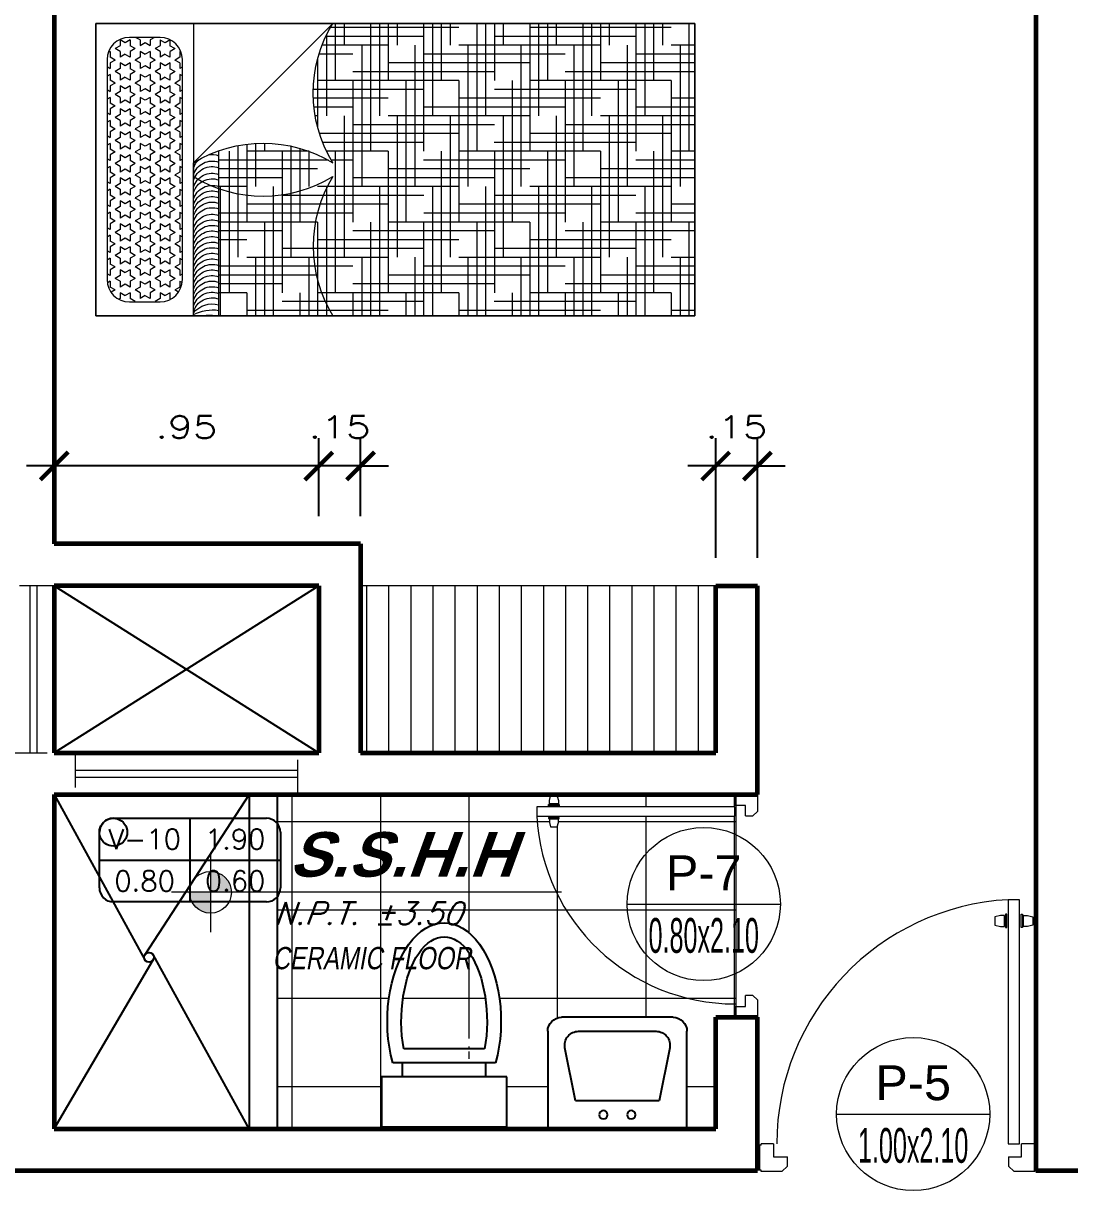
# Model space of a CAD drawing. Header units: millimetres. Extents: x 1313 to 1393.8, y 883.5 to 926.2.
# Drawn here: x 1341.673 to 1345.433, y 915.773 to 919.965 of the extents above; entities that cross this region are included whole.
import ezdxf
from ezdxf.enums import TextEntityAlignment as Align

# ---------------------------------------------------------------- set-up
doc = ezdxf.new("R2010")
doc.units = ezdxf.units.MM
doc.linetypes.add('HIDDEN2', pattern=[0.1875, 0.125, -0.0625])
for name, color, linetype, lineweight in [('ambientes', 254, 'Continuous', 25), ('cotas', 87, 'Continuous', 15), ('COTNIV', 40, 'Continuous', 18), ('HATCH II', 64, 'Continuous', 5), ('Layer3', 31, 'Continuous', 5), ('lineas delgadas', 252, 'Continuous', 5), ('Muros confinados', 3, 'Continuous', 60), ('proy', 42, 'HIDDEN2', 5), ('Puertas', 35, 'Continuous', 13), ('Texto niveles', 4, 'Continuous', 18), ('vidrio', 254, 'Continuous', 5)]:
    doc.layers.add(name, color=color, linetype=linetype, lineweight=lineweight)
for name, color, linetype in [('CODIGOS', 31, 'Continuous'), ('Muebles', 2, 'Continuous'), ('Muro Bajo', 2, 'Continuous')]:
    doc.layers.add(name, color=color, linetype=linetype)
doc.styles.add('ACOT', font='simplex.shx', dxfattribs={"height": 0.08})
doc.styles.add('AMBIENTES', font='arialbd.ttf', dxfattribs={"height": 0.18})
doc.styles.add('R80-50', font='romans.shx', dxfattribs={"width": 1.3, "height": 0.08})
doc.styles.add('ROMANS', font='romans')
doc.styles.add('STYLE1', font='arial.ttf')
doc.dimstyles.new('HORIZONTAL 1.1', dxfattribs={"dimtxt": 0.2, "dimasz": 0.1, "dimexe": 0.1, "dimexo": 0.1, "dimgap": 0.1, "dimtad": 2, "dimzin": 4, "dimdsep": 46, "dimtxsty": 'R80-50', "dimblk": 'ARCHTICK', "dimcen": 0.09, "dimdle": 0.1, "dimclrd": 256, "dimclre": 256, "dimclrt": 7, "dimaunit": 1, "dimazin": 0, "dimtfac": 1, "dimtix": 1, "dimtmove": 0, "dimatfit": 3, "dimldrblk": 'ARCHTICK', "dimfxl": 1, "dimtolj": 1, "dimtzin": 0, "dimarcsym": 0})

# ---------------------------------------------------------------- blocks, each defined once
blk = doc.blocks.new('LAV54-02')
for p, q in [((-0.25, -0.3500000000000014), (-0.25, 0)), ((-0.25, 0), (0.25, 0)), ((0.25, 0), (0.25, -0.3500000000000014)), ((-0.1500000000000004, -0.1000000000000014), (-0.1880388386486178, -0.2901941932430887)), ((0.1500000000000004, -0.1000000000000014), (-0.1500000000000004, -0.1000000000000014)), ((0.1880388386486178, -0.2901941932430887), (0.1500000000000004, -0.1000000000000014)), ((-0.139009804864072, -0.3500000000000014), (0.139009804864072, -0.3500000000000014)), ((0.1999999999999993, -0.3999999999999986), (-0.1999999999999993, -0.3999999999999986))]:
    blk.add_line(p, q)
for centre in [(-0.05000000000000071, -0.04999999999999716), (0.05000000000000071, -0.04999999999999716)]:
    blk.add_circle(centre, 0.015)
for centre, radius, start, end in [((-0.139009804864072, -0.2999999999999972), 0.05000000000000004, 168.6900675259798, 270), ((0.139009804864072, -0.2999999999999972), 0.05000000000000004, 270.0000000000001, 11.30993247402031), ((-0.1999999999999993, -0.3500000000000014), 0.05000000000000003, 180, 270), ((0.1999999999999993, -0.3500000000000014), 0.05000000000000003, 270, 0)]:
    blk.add_arc(centre, radius, start, end)
blk = doc.blocks.new('INO75-01')
for p, q in [((0, 0.2249999999999943), (0.1800000000000068, 0.2249999999999943)), ((0, -0.2249999999999943), (0, 0.2249999999999943)), ((0.1800000000000068, 0.2249999999999943), (0.1800000000000068, -0.2249999999999943)), ((0.1800000000000068, -0.2249999999999943), (0, -0.2249999999999943))]:
    blk.add_line(p, q)
at = {"linetype": 'HIDDEN2'}
for p, q in [((0.1800000000000068, 0.1499999999999986), (0.2300000000000182, 0.1499999999999986)), ((0.1800000000000068, -0.1500000000000057), (0.2300000000000182, -0.1500000000000057))]:
    blk.add_line(p, q, dxfattribs=at)
for points in [[(0.2300000000000182, 0.1845588526671662), (0.2300000000000182, -0.1845588526671662)], [(0.280000000000018, 0.1451869226585609), (0.280000000000018, -0.1451869226585609)]]:
    blk.add_lwpolyline(points)
for major_axis, ratio, start_param, end_param in [((0.3525707902876398, -7.828644183752505e-16), 0.5784260567748055, -2.010251506977173, 2.010251506977181), ((0.30257079028764, -7.622209603519594e-16), 0.5084145359543746, -1.907630861705541, 1.90763086170555)]:
    blk.add_ellipse((0.3799999999999955, 0), major_axis=major_axis, ratio=ratio, start_param=start_param, end_param=end_param)
blk = doc.blocks.new('P90-1')
for p, q in [((-0.9990517566913795, 0.005935422918673439), (-0.9990517566913795, 0.0959354229186733)), ((-0.9940517566913787, 0.0959354229186733), (-0.9990517566913795, 0.0959354229186733)), ((-0.9488046350236647, 0.1009354229186741), (-0.9940517566913787, 0.1009354229186741)), ((-0.9940517566913787, 0.0959354229186733), (-0.9940517566913787, 0.1009354229186741)), ((-0.004051756691380248, 0.1009354229186741), (-0.05237351597615536, 0.1009354229186741)), ((-0.004051756691380248, 0.1009354229186741), (-0.004051756691380248, 0.0959354229186733)), ((0.0009482433086205333, 0.0959354229186733), (-0.004051756691380248, 0.0959354229186733)), ((0.0009482433086205333, 0.0959354229186733), (0.0009482433086205333, 0.005935422918673439)), ((-0.8990517566913798, 0.02093542291867401), (-0.8990517566913798, 0.05472381416213601)), ((-0.09905175669137911, 0.05472381416213601), (-0.09905175669137911, 0.02093542291867401)), ((-0.9940517566913787, 0.005935422918673439), (-0.9990517566913795, 0.005935422918673439)), ((-0.9940517566913787, 0.000935422918672657), (-0.9940517566913787, 0.005935422918673439)), ((-0.9190517566913794, 0.000935422918672657), (-0.9940517566913787, 0.000935422918672657)), ((-0.8990517566913798, 0.02093542291867401), (-0.9190517566913794, 0.000935422918672657)), ((-0.09905175669137911, 0.02093542291867401), (-0.07905175669137954, 0.000935422918672657)), ((-0.004051756691380248, 0.000935422918672657), (-0.07905175669137954, 0.000935422918672657)), ((-0.004051756691380248, 0.005935422918673439), (-0.004051756691380248, 0.000935422918672657)), ((0.0009482433086205333, 0.005935422918673439), (-0.004051756691380248, 0.005935422918673439))]:
    blk.add_line(p, q)
for points in [[(-0.05905045993646674, 0.9844227219258652), (-0.1001612735924624, 0.9844227219258634), (-0.1001612735924624, 0.1012135621264321), (-0.05905045993646496, 0.1012135621264321)], [(-0.1055768771159933, 0.932087397904283), (-0.1101666955382914, 0.9320873979042812), (-0.1101666955382896, 0.8838561757099654), (-0.1055768771159933, 0.8838561757099619)], [(-0.05355882323787142, 0.932087397904283), (-0.04896900481557687, 0.9320873979042812), (-0.04896900481557509, 0.8838561757099654), (-0.05355882323787142, 0.8838561757099654)], [(-0.1139915255970934, 0.9274939543605996), (-0.1284152196437027, 0.9274939543605996), (-0.1484152196437005, 0.9224939543605988), (-0.1484152196437023, 0.892684088653457), (-0.128415219643701, 0.8876840886534598), (-0.1139915255970951, 0.8876840886534563)], [(-0.04514417475677135, 0.9274939543605996), (-0.03072048071016198, 0.9274939543605996), (-0.01072048071016418, 0.9224939543605988), (-0.01072048071016241, 0.892684088653457), (-0.03072048071016376, 0.8876840886534563), (-0.04514417475676957, 0.8876840886534598)]]:
    blk.add_lwpolyline(points, close=True)
for points in [[(-0.9488046350236647, 0.1009354229186741), (-0.9488046350236647, 0.05472381416213601), (-0.8990517566913798, 0.05472381416213601)], [(-0.09905175669137911, 0.05472381416213601), (-0.05237351597615536, 0.05472381416213601), (-0.05237351597615536, 0.1009354229186741)]]:
    blk.add_lwpolyline(points)
blk.add_arc((-0.05237351597615536, 0.1009354229186741), 0.88477877307552, 93.09610705437265, 180)
blk = doc.blocks.new('CAMA_1P')
h = blk.add_hatch()
h.set_pattern_fill('AR-RROOF', color=44, scale=0.0025, angle=90, style=0)
h.set_pattern_definition([(90, (-119.9135624076709, -194.1806122547768), (-0.06349999999999999, 0.1397), [0.9525, -0.127, 0.3175, -0.0635]), (90, (-119.9453124076709, -194.0961572547768), (-0.08445499999999999, -0.0635), [0.1905, -0.020955, 0.381, -0.047625]), (90, (-119.9675374076709, -194.1488622547768), (-0.04254499999999998, 0.3302), [0.508, -0.0889, 0.254, -0.0635])])
edge = h.paths.add_edge_path(flags=16)
edge.add_arc((0.25, -0.25), 0.1627505427101749, 0, 360)
h.paths.add_polyline_path([(0.5, 0), (0, 0), (0, -0.5), (0.5, -0.5)])
h = blk.add_hatch()
h.set_pattern_fill('STARS', color=256, scale=0.0065, style=0)
h.set_pattern_definition([(0, (-119.9135624076709, -191.3469539168526), (0, 0.03574519), [0.0206375, -0.0206375]), (59.99999999999999, (-119.9135624076709, -191.3469539168526), (-0.03095624260310147, 0.017872595), [0.0206375, -0.0206375]), (120, (-119.9032436576709, -191.3290813218526), (-0.03095624260310147, -0.01787259499999999), [0.0206375, -0.0206375])])
edge = h.paths.add_edge_path()
edge.add_line((1.500000000000014, -0.3100000000000307), (0.7099999999999937, -0.3100000000000307))
edge.add_arc((0.710000000000008, -0.2300000000000182), 0.0800000000000125, 180, 269.9999999999898, ccw=False)
edge.add_line((0.6299999999999955, -0.2300000000000182), (0.6299999999999955, -0.120000000000033))
edge.add_arc((0.710000000000008, -0.120000000000033), 0.0800000000000125, 90.00000000001017, 180, ccw=False)
edge.add_line((0.7099999999999937, -0.04000000000002046), (1.5, -0.03999999999999204))
edge.add_arc((1.5, -0.1200000000000045), 0.0800000000000125, 0, 90, ccw=False)
edge.add_line((1.579999999999998, -0.1200000000000045), (1.580000000000013, -0.2300000000000182))
edge.add_arc((1.5, -0.2300000000000466), 0.0800000000000125, -89.99999999998983, 2.029310053330846e-11, ccw=False)
h = blk.add_hatch()
h.set_pattern_fill('HOUND', color=37, scale=0.02, style=0)
h.set_pattern_definition([(0, (-119.9135624076709, -191.3469539168526), (0.127, 0.03175), [0.508, -0.254]), (90, (-119.9135624076709, -191.3469539168526), (-0.03175000000000001, -0.127), [0.508, -0.254])])
h.paths.add_polyline_path([(1.629999999999981, -0.4410709366600827), (1.036989332130702, -0.4410709366600543, 0.2242620617139695), (1.07999999999997, -0.8500000000000796, 0.2800000000001218), (0.5799999999999983, -0.8500000000000512), (0.5800000000000125, -2.149999999999977), (1.629999999999995, -2.150000000000006)])
for p, q in [((0.5799999999999983, -0.8500000000000227), (1.079999999999998, -0.3500000000000227)), ((1.628928241063122, -0.4410709366600543), (1.036989332130702, -0.4410709366600543))]:
    blk.add_line(p, q)
at = {"color": 44}
blk.add_lwpolyline([(0.5, 0), (0, 0), (0, -0.5), (0.5, -0.5)], close=True, dxfattribs=at)
blk.add_lwpolyline([(1.629999999999995, -2.150000000000006), (0.5799999999999983, -2.150000000000006), (0.5799999999999983, 0), (1.629999999999995, 0)], close=True)
for points in [[(1.500000000000014, -0.3100000000000307), (0.7099999999999937, -0.3100000000000307, -0.414213562373095), (0.6299999999999955, -0.2300000000000182), (0.6299999999999955, -0.120000000000033, -0.414213562373095), (0.7099999999999937, -0.04000000000002046), (1.5, -0.03999999999999204, -0.414213562373095), (1.579999999999998, -0.1200000000000045), (1.580000000000013, -0.2300000000000182, -0.414213562373095)], [(0.5799999999999983, -0.8500000000000227), (0.5799999999999983, -2.150000000000006), (1.629999999999995, -2.150000000000006), (1.629999999999995, -0.3500000000000227), (1.080000000000027, -0.3500000000000512, 0.2800000000001179), (1.079999999999956, -0.8500000000000512, 0.2800000000001124)]]:
    blk.add_lwpolyline(points, format="xyb", close=True)
at = {"color": 2}
for points in [[(0.2029979076230433, -0.2029979076230575), (0.2970020923769425, -0.2970020923769425)], [(0.2970020923769567, -0.2029979076230575), (0.2029979076230575, -0.2970020923769425)]]:
    blk.add_lwpolyline(points, dxfattribs=at)
blk.add_lwpolyline([(0.5799999999999983, -0.8500000000000227), (0.5799999999999983, -2.150000000000006), (1.629999999999995, -2.150000000000006)])
for centre, radius in [((0.25, -0.25), 0.1627505427101749), ((0.25, -0.25), 0.142750542710175), ((0.25, -0.25), 0.06647099649939667), ((0.2499999999999858, -0.25), 0.02135094619021061)]:
    blk.add_circle(centre, radius, dxfattribs=at)
for centre, radius, start, end in [((1.120836572032928, -0.4167025209127075), 0.07006255978313436, 106.990737031018, 138.5623774114059), ((1.144245808540759, -0.4170044699440609), 0.07006255978313436, 106.990737031018, 200.0902374048726), ((1.16424580854077, -0.4170044699440609), 0.07006255978313436, 106.990737031018, 200.0902374048726), ((1.187947434513461, -0.4170044699440894), 0.07006255978313436, 106.990737031018, 200.0902374048726), ((1.207947434513471, -0.4170044699440894), 0.07006255978313436, 106.990737031018, 200.0902374048726), ((1.231649060486163, -0.4170044699441178), 0.07006255978313436, 106.990737031018, 200.0902374048726), ((1.251649060486159, -0.4170044699441178), 0.07006255978313436, 106.990737031018, 200.0902374048726), ((1.271649060486169, -0.4170044699441178), 0.07006255978313436, 106.990737031018, 200.0902374048726), ((1.291649060486165, -0.4170044699441178), 0.07006255978313436, 106.990737031018, 200.0902374048726), ((1.311649060486175, -0.4170044699441178), 0.07006255978313436, 106.990737031018, 200.0902374048726), ((1.335350686458867, -0.4170044699441462), 0.07006255978313436, 106.990737031018, 200.0902374048726), ((1.355350686458863, -0.4170044699441462), 0.07006255978313436, 106.990737031018, 200.0902374048726), ((1.375350686458873, -0.4170044699441462), 0.07006255978313436, 106.990737031018, 200.0902374048726), ((1.395350686458869, -0.4170044699441462), 0.07006255978313436, 106.990737031018, 200.0902374048726), ((1.415350686458865, -0.4170044699441462), 0.07006255978313436, 106.990737031018, 200.0902374048726), ((1.435350686458861, -0.4170044699441462), 0.07006255978313436, 106.990737031018, 200.0902374048726), ((1.455350686458871, -0.4170044699441462), 0.07006255978313436, 106.990737031018, 200.0902374048726), ((1.475350686458867, -0.4170044699441462), 0.07006255978313436, 106.990737031018, 200.0902374048726), ((1.495350686458863, -0.4170044699441462), 0.07006255978313436, 106.990737031018, 200.0902374048726), ((1.515350686458873, -0.4170044699441462), 0.07006255978313436, 106.990737031018, 200.0902374048726), ((1.53535068645887, -0.4170044699441462), 0.07006255978313436, 106.990737031018, 200.0902374048726), ((1.53535068645887, -0.4170044699441462), 0.07006255978313436, 106.990737031018, 200.0902374048726), ((1.555350686458866, -0.4170044699441462), 0.07006255978313436, 106.990737031018, 200.0902374048726), ((1.575350686458862, -0.4170044699441462), 0.07006255978313436, 106.990737031018, 200.0902374048726), ((1.595350686458872, -0.4170044699441462), 0.07006255978313436, 106.990737031018, 200.0902374048726), ((1.615350686458868, -0.4170044699441462), 0.07006255978313436, 106.990737031018, 200.0902374048726), ((1.635350686458864, -0.4170044699441462), 0.07006255978313436, 106.990737031018, 200.0902374048726), ((1.674511688623454, -0.4177571448217634), 0.08733634629409809, 129.1207090399982, 195.4824147499222), ((1.756857096912441, -0.4189629588213961), 0.1481711319211223, 152.262090199697, 188.580898676866), ((2.474823649279557, -0.4054839948636868), 0.8466436511709444, 176.2424821566176, 182.4090211361781), ((1.120836572032928, -0.4167025209127075), 0.07006255978313436, 168.8980934752214, 200.0902374048726)]:
    blk.add_arc(centre, radius, start, end)
blk = doc.blocks.new('VANOS')
at = {"color": 2}
for p, q in [((-0.2749999999999915, 0.1499999999999968), (0.2750000000000057, 0.1500000000000004)), ((0, 0.1499999999999986), (0, -0.1500000000000021)), ((-0.3250000000000171, -0.100000000000005), (-0.3250000000000171, 0.09999999999999964)), ((0.3250000000000028, 0.09999999999999964), (0.3250000000000028, -0.09999999999999787)), ((-0.3250000000000028, 0), (0.3250000000000028, 0)), ((0.2749999999999915, -0.1500000000000039), (-0.2750000000000057, -0.1500000000000039))]:
    blk.add_line(p, q, dxfattribs=at)
for centre, radius, start, end in [((-0.2750000000000057, 0.1000000000000014), 0.04999999999999716, 180, 180.000000000001), ((-0.2749999999999915, 0.1000000000000014), 0.05, 90, 180), ((0.2750000000000057, 0.1000000000000014), 0.04999999999999805, 90, 90), ((0.2750000000000057, 0.09999999999999787), 0.05, 0, 89.99999999999984), ((-0.2750000000000057, -0.1000000000000014), 0.04999999999999893, 179.999999999998, 270), ((0.2749999999999915, -0.1000000000000014), 0.05000000000000071, 270.0000000000041, 4.071109992273244e-12)]:
    blk.add_arc(centre, radius, start, end, dxfattribs=at)
at = {"color": 3, "style": 'ROMANS'}
for tag, p in [('VANO', (-0.1625000000000085, 0.07499999999999751)), ('ALFEIZAR', (0.1625000000000085, 0.07500000000000107)), ('ANCHO', (-0.1624999999999943, -0.07500000000000107)), ('ALTURA', (0.1625000000000085, -0.07499999999999929))]:
    blk.add_attdef(tag, text='', height=0.0725, dxfattribs=at).set_placement(p, align=Align.MIDDLE)
blk = doc.blocks.new('vp')
at = {"color": 21}
blk.add_lwpolyline([(-0.2750000000000057, 0), (0.2749999999999915, 0)], dxfattribs=at)
at = {"color": 31}
blk.add_circle((0, 0), 0.2749999999999986, dxfattribs=at)
at = {"style": 'STYLE1'}
blk.add_attdef('TIPO', text='', height=0.125, dxfattribs=at).set_placement((0, 0.05), align=Align.CENTER)
at = {"style": 'STYLE1', "width": 0.5166091167736456}
blk.add_attdef('ANCHOXALTURA', text='', height=0.125, dxfattribs=at).set_placement((-0.1981998467250108, -0.175), (0.1980668325464521, -0.175), align=Align.FIT)
blk = doc.blocks.new('_ArchTick')
at = {"color": 0, "const_width": 0.15}
blk.add_lwpolyline([(-0.5, -0.5), (0.5, 0.5)], dxfattribs=at)
blk = doc.blocks.new('*D605')
at = {"layer": 'Defpoints', "color": 0, "transparency": 16777216}
for p in [(1344.158520734276, 918.3753598117967), (1344.158520734276, 917.945218223789), (1344.308520734276, 917.9452182237885)]:
    blk.add_point(p, dxfattribs=at)
at = {"layer": 'vidrio', "lineweight": -2, "transparency": 16777216}
for p, q in [((1344.158520734276, 918.045218223789), (1344.158520734276, 918.4753598117967)), ((1344.308520734276, 918.0452182237885), (1344.308520734276, 918.4753598117967)), ((1344.158520734276, 918.3753598117967), (1344.058520734276, 918.3753598117967)), ((1344.308520734276, 918.3753598117967), (1344.158520734276, 918.3753598117967)), ((1344.308520734276, 918.3753598117967), (1344.408520734275, 918.3753598117967))]:
    blk.add_line(p, q, dxfattribs=at)
at = {"layer": 'vidrio', "lineweight": -2, "transparency": 16777216, "xscale": 0.1, "yscale": 0.1, "zscale": 0.1}
blk.add_blockref('_ArchTick', (1344.158520734276, 918.3753598117967), dxfattribs=at)
at = {"layer": 'vidrio', "lineweight": -2, "transparency": 16777216, "xscale": 0.1, "yscale": 0.1, "zscale": 0.1, "rotation": 180}
blk.add_blockref('_ArchTick', (1344.308520734276, 918.3753598117967), dxfattribs=at)
at = {"layer": 'vidrio', "color": 7, "transparency": 16777216, "insert": (1344.233520734276, 918.5153598117967), "char_height": 0.08, "attachment_point": 5, "style": 'R80-50'}
blk.add_mtext('\\A1;.15', dxfattribs=at)
blk = doc.blocks.new('*D606')
at = {"layer": 'Defpoints', "color": 0, "transparency": 16777216}
for p in [(1342.733520734273, 918.3753598117967), (1342.733520734273, 918.0952182237891), (1342.883520734274, 918.0952182237895)]:
    blk.add_point(p, dxfattribs=at)
at = {"layer": 'vidrio', "lineweight": -2, "transparency": 16777216}
for p, q in [((1342.733520734273, 918.1952182237891), (1342.733520734273, 918.4753598117967)), ((1342.883520734274, 918.1952182237895), (1342.883520734274, 918.4753598117967)), ((1342.733520734273, 918.3753598117967), (1342.633520734274, 918.3753598117967)), ((1342.883520734274, 918.3753598117967), (1342.733520734273, 918.3753598117967)), ((1342.883520734274, 918.3753598117967), (1342.983520734273, 918.3753598117967))]:
    blk.add_line(p, q, dxfattribs=at)
at = {"layer": 'vidrio', "lineweight": -2, "transparency": 16777216, "xscale": 0.1, "yscale": 0.1, "zscale": 0.1}
blk.add_blockref('_ArchTick', (1342.733520734273, 918.3753598117967), dxfattribs=at)
at = {"layer": 'vidrio', "lineweight": -2, "transparency": 16777216, "xscale": 0.1, "yscale": 0.1, "zscale": 0.1, "rotation": 180}
blk.add_blockref('_ArchTick', (1342.883520734274, 918.3753598117967), dxfattribs=at)
at = {"layer": 'vidrio', "color": 7, "transparency": 16777216, "insert": (1342.808520734274, 918.5153598117967), "char_height": 0.08, "attachment_point": 5, "style": 'R80-50'}
blk.add_mtext('\\A1;.15', dxfattribs=at)
blk = doc.blocks.new('*D607')
at = {"layer": 'Defpoints', "color": 0, "transparency": 16777216}
for p in [(1341.783520734274, 918.3753598117966), (1341.783520734274, 918.0952182237885), (1342.733520734273, 918.095218223789)]:
    blk.add_point(p, dxfattribs=at)
at = {"layer": 'vidrio', "lineweight": -2, "transparency": 16777216}
for p, q in [((1341.783520734274, 918.1952182237885), (1341.783520734274, 918.4753598117966)), ((1342.733520734273, 918.195218223789), (1342.733520734273, 918.4753598117966)), ((1342.833520734273, 918.3753598117966), (1341.683520734274, 918.3753598117966))]:
    blk.add_line(p, q, dxfattribs=at)
at = {"layer": 'vidrio', "lineweight": -2, "transparency": 16777216, "xscale": 0.1, "yscale": 0.1, "zscale": 0.1, "rotation": 180}
blk.add_blockref('_ArchTick', (1341.783520734274, 918.3753598117966), dxfattribs=at)
at = {"layer": 'vidrio', "lineweight": -2, "transparency": 16777216, "xscale": 0.1, "yscale": 0.1, "zscale": 0.1}
blk.add_blockref('_ArchTick', (1342.733520734273, 918.3753598117966), dxfattribs=at)
at = {"layer": 'vidrio', "color": 7, "transparency": 16777216, "insert": (1342.258520734274, 918.5153598117965), "char_height": 0.08, "attachment_point": 5, "style": 'R80-50'}
blk.add_mtext('\\A1;.95', dxfattribs=at)

msp = doc.modelspace()

# ---------------------------------------------------------------- hatches: boundary and pattern name
at = {"layer": 'cotas'}
h = msp.add_hatch(dxfattribs=at)
h.set_pattern_fill('NET', color=256, scale=0.1, style=0)
h.set_pattern_definition([(0, (4242.365768630885, -2685.573759226781), (0, 0.3175), []), (90, (4242.365768630885, -2685.573759226781), (-0.3175, 1.944126793646423e-17), [])])
edge = h.paths.add_edge_path()
edge.add_line((1344.231964155127, 917.156277712322), (1344.227934861487, 917.1562777123211))
edge.add_line((1344.227934861487, 917.1562777123211), (1344.227934861487, 917.1952182237885))
edge.add_line((1344.227934861487, 917.1952182237885), (1342.583520734273, 917.195218223789))
edge.add_line((1342.583520734273, 917.195218223789), (1342.583520734273, 916.8443665946736))
edge.add_line((1342.583520734273, 916.8443665946736), (1343.586771852582, 916.8443665946736))
edge.add_ellipse((1344.227934861487, 917.1562777123215), major_axis=(0.5041718701496128, 0.5041718701496127), ratio=0.9999999999999927, start_angle=138.0961070543062, end_angle=160.9418603488964, ccw=False)
edge.add_line((1343.515968910604, 917.1177675307611), (1343.515968910604, 917.150897038756))
edge.add_line((1343.515968910604, 917.150897038756), (1344.227710720579, 917.1508970387565))
edge.add_line((1344.227710720579, 917.1508970387565), (1344.227710720579, 917.1177675307606))
edge.add_line((1344.227710720579, 917.1177675307606), (1343.515968910604, 917.1177675307611))
edge.add_ellipse((1344.227934861487, 917.1562777123215), major_axis=(0.5041718701496128, 0.5041718701496127), ratio=0.9999999999999927, start_angle=138.0961070543062, end_angle=160.9418603488964)
edge.add_line((1343.586771852582, 916.8443665946736), (1342.583520734274, 916.844366594674))
edge.add_line((1342.583520734274, 916.844366594674), (1342.583520734274, 915.9952182237878))
edge.add_line((1342.583520734274, 915.9952182237878), (1343.555376271786, 915.9952182237882))
edge.add_line((1343.555376271786, 915.9952182237882), (1343.555376271787, 916.3452182237882))
edge.add_arc((1343.605376271787, 916.3452182237882), 0.05000000000018189, 90, 180, ccw=False)
edge.add_line((1343.605376271787, 916.3952182237883), (1344.005376271787, 916.3952182237883))
edge.add_arc((1344.005376271787, 916.3452182237882), 0.05000000000018189, 0, 90, ccw=False)
edge.add_line((1344.055376271787, 916.3452182237882), (1344.055376271787, 915.9952182237882))
edge.add_line((1344.055376271787, 915.9952182237882), (1344.158520734275, 915.9952182237882))
edge.add_line((1344.158520734275, 915.9952182237882), (1344.158520734275, 916.3952182237879))
edge.add_line((1344.158520734275, 916.3952182237879), (1344.227934861486, 916.3952182237879))
edge.add_line((1344.227934861486, 916.3952182237879), (1344.227934861486, 916.4338808710879))
edge.add_line((1344.227934861486, 916.4338808710879), (1344.231964155125, 916.4338808710879))
edge.add_line((1344.231964155125, 916.4338808710879), (1344.231964155127, 917.156277712322))
h.paths.add_polyline_path([(1343.589897288911, 917.0788816671809), (1343.565874748454, 917.0788816671809), (1343.561845454814, 917.094998841739), (1343.561845454814, 917.1066223014743), (1343.59392658255, 917.1066223014748), (1343.593926582551, 917.0949988417408)], flags=16)
h.paths.add_polyline_path([(1343.597011339606, 917.1097045741606), (1343.558143788244, 917.1097045741597), (1343.558143788244, 917.113403319395), (1343.597011339606, 917.113403319395)], flags=16)
h.paths.add_polyline_path([(1343.597011339605, 917.1553225221207), (1343.558143788244, 917.1553225221194), (1343.558143788244, 917.1590212673552), (1343.597011339606, 917.1590212673552)], flags=16)
h.paths.add_polyline_path([(1343.59392658255, 917.1621035400415), (1343.561845454814, 917.162103540041), (1343.561845454814, 917.1737269997759), (1343.565874748454, 917.1898441743349), (1343.589897288911, 917.1898441743344), (1343.59392658255, 917.1737269997777)], flags=16)
edge = h.paths.add_edge_path(flags=16)
edge.add_ellipse((1343.183641017731, 916.381542112337), major_axis=(-2.074889638452718e-17, 0.3525707902877002), ratio=0.5784260567746484, start_angle=-115.17892710962178, end_angle=115.17892710962181, ccw=False)
edge.add_line((1343.368199870398, 916.2315421123365), (1343.333641017731, 916.2315421123369))
edge.add_line((1343.333641017731, 916.2315421123369), (1343.333641017731, 916.1815421123367))
edge.add_line((1343.333641017731, 916.1815421123367), (1343.408641017731, 916.1815421123367))
edge.add_line((1343.408641017731, 916.1815421123367), (1343.40864101773, 916.0015421123369))
edge.add_line((1343.40864101773, 916.0015421123369), (1342.958641017731, 916.0015421123364))
edge.add_line((1342.958641017731, 916.0015421123364), (1342.958641017731, 916.1815421123363))
edge.add_line((1342.958641017731, 916.1815421123363), (1343.033641017731, 916.1815421123363))
edge.add_line((1343.033641017731, 916.1815421123363), (1343.033641017731, 916.2315421123365))
edge.add_line((1343.033641017731, 916.2315421123365), (1342.999082165064, 916.2315421123369))
edge = h.paths.add_edge_path(flags=0)
edge.add_ellipse((1343.183641017731, 916.381542112337), major_axis=(3.486739523356543e-17, 0.3025707902875183), ratio=0.5084145359542347, start_angle=-109.29919724462661, end_angle=109.29919724462661, ccw=False)
edge.add_line((1343.328827940389, 916.2815421123371), (1343.038454095072, 916.2815421123366))
h.paths.add_polyline_path([(1342.545152981089, 916.7160126258843), (1343.347057742993, 916.7014538165142), (1343.390734171105, 916.8214538165141), (1342.5888294092, 916.8360126258842)], flags=9)
h.paths.add_polyline_path([(1342.582997249335, 916.8561809552882), (1343.533353903674, 916.8561809552882), (1343.533353903674, 917.1045302049467), (1342.582997249335, 917.1045302049467)], flags=9)
h.paths.add_polyline_path([(1342.516387900474, 916.5514478895718), (1343.324387900474, 916.5443948103436), (1343.345547138159, 916.6643948103435), (1342.537547138159, 916.6714478895717)], flags=9)
at = {"layer": 'HATCH II'}
h = msp.add_hatch(dxfattribs=at)
h.set_pattern_fill('LINE', color=256, scale=0.025, angle=90, style=0)
h.set_pattern_definition([(90, (4236.997771138309, -2685.573759226781), (-0.079375, 4.860316984116058e-18), [])])
h.paths.add_polyline_path([(1344.158520734275, 917.9452182237881), (1342.883520734274, 917.9452182237885), (1342.883520734274, 917.3452182237872), (1344.158520734275, 917.3452182237877)])
at = {"layer": 'lineas delgadas'}
h = msp.add_hatch(color=256, dxfattribs=at)
h.paths.add_polyline_path([(1342.344660416572, 916.7693665946738), (1342.344660416572, 916.8443665946736), (1342.269660416573, 916.8443665946736, 0.414213562373145)])
h.paths.add_polyline_path([(1342.344660416572, 916.8443665946736), (1342.419660416572, 916.8443665946736, 0.4142135623730618), (1342.344660416572, 916.9193665946734)])

# ---------------------------------------------------------------- linework, layer by layer
at = {"layer": 'cotas'}
msp.add_line((1344.231964155125, 916.3933887895403), (1344.231964155126, 917.1992475174277), dxfattribs=at)
at = {"layer": 'HATCH II'}
for p, q in [((1342.733520734273, 917.945218223789), (1341.783520734273, 917.9452182237885)), ((1344.158520734275, 917.945218223789), (1342.883520734274, 917.945218223789))]:
    msp.add_line(p, q, dxfattribs=at)
msp.add_lwpolyline([(1344.083520734275, 919.9647664530228), (1344.083520734275, 918.9147664530226), (1341.933520734275, 918.9147664530226), (1341.933520734275, 919.9647664530228)], close=True, dxfattribs=at)
at = {"layer": 'HATCH II', "color": 76}
msp.add_lwpolyline([(1344.083520734275, 919.9647664530228), (1344.083520734275, 918.9147664530226), (1341.933520734275, 918.9147664530226), (1341.933520734275, 919.9647664530228)], close=True, dxfattribs=at)
at = {"layer": 'HATCH II'}
msp.add_lwpolyline([(1342.783520734275, 918.9147664530226), (1344.083520734275, 918.9147664530226), (1344.083520734275, 919.9647664530228), (1342.283520734275, 919.9647664530228), (1342.283520734275, 919.4147664530226, 0.2800000000001179), (1342.783520734275, 919.4147664530226, 0.2800000000001124)], format="xyb", close=True, dxfattribs=at)
at = {"layer": 'lineas delgadas'}
for p, q in [((1342.344660416572, 916.9876407189615), (1342.344660416572, 916.7010924703857)), ((1343.604842638961, 916.8443665946736), (1342.205002104767, 916.8443665946736))]:
    msp.add_line(p, q, dxfattribs=at)
msp.add_circle((1342.344660416572, 916.8443665946736), 0.075, dxfattribs=at)
at = {"layer": 'Muebles'}
for p, q in [((1342.733520734273, 917.9452182237885), (1341.783520734274, 917.3452182237877)), ((1341.783520734275, 917.9452182237885), (1342.733520734274, 917.3452182237877))]:
    msp.add_line(p, q, dxfattribs=at)
at = {"layer": 'Muro Bajo'}
for p, q in [((1341.783520734274, 917.195218223789), (1342.108569416875, 916.6019132517388)), ((1342.483520734274, 917.1952182237894), (1342.109252260344, 916.619966993592)), ((1342.483520734274, 917.1952182237894), (1342.483520734274, 915.9952182237887)), ((1342.583520734274, 917.1952182237894), (1342.583520734274, 915.9952182237887)), ((1341.783520734274, 915.9952182237882), (1342.139183719, 916.6014638476961)), ((1342.483520734274, 915.9952182237882), (1342.139413184179, 916.6188714460848))]:
    msp.add_line(p, q, dxfattribs=at)
msp.add_circle((1342.124003996773, 916.610369256827), 0.01759915562433889, dxfattribs=at)
at = {"layer": 'Muros confinados'}
for p, q in [((1345.308520734272, 923.1452182237861), (1345.308520734274, 915.84521822379)), ((1341.783520734274, 920.1952182237881), (1341.783520734274, 918.0952182237882)), ((1342.883520734274, 918.0952182237891), (1341.783520734275, 918.0952182237886)), ((1342.883520734274, 918.0952182237895), (1342.883520734274, 917.3452182237877)), ((1341.783520734273, 917.945218223789), (1341.783520734273, 917.3452182237877)), ((1342.733520734273, 917.945218223789), (1341.783520734275, 917.9452182237885)), ((1342.733520734273, 917.9452182237885), (1342.733520734273, 917.3452182237877)), ((1344.158520734275, 917.9452182237876), (1344.308520734276, 917.9452182237876)), ((1344.158520734275, 917.945218223789), (1344.308520734276, 917.9452182237885)), ((1344.158520734275, 917.3452182237891), (1344.158520734275, 917.9452182237885)), ((1344.308520734276, 917.1952182237881), (1344.308520734276, 917.9452182237885)), ((1341.783520734274, 917.3452182237877), (1342.733520734274, 917.3452182237877)), ((1342.883520734274, 917.3452182237872), (1344.158520734275, 917.3452182237877)), ((1341.783520734274, 917.195218223789), (1344.308520734275, 917.195218223789)), ((1341.783520734274, 917.195218223789), (1341.783520734274, 915.9952182237882)), ((1344.158520734275, 916.3952182237879), (1344.308520734276, 916.3952182237883)), ((1344.158520734275, 915.9952182237878), (1344.158520734275, 916.3952182237883)), ((1344.308520734276, 915.8452182237886), (1344.308520734276, 916.3952182237883)), ((1341.783520734274, 915.9952182237882), (1344.158520734275, 915.9952182237882)), ((1341.633520734274, 915.8452182237895), (1344.308520734276, 915.8452182237895)), ((1345.308520734275, 915.8452182237891), (1345.458520734275, 915.8452182237895))]:
    msp.add_line(p, q, dxfattribs=at)
at = {"layer": 'proy', "ltscale": 40}
for p, q in [((1341.696020734272, 917.945218223789), (1341.696020734272, 917.3452182237886)), ((1341.721020734272, 917.945218223789), (1341.721020734272, 917.3452182237886)), ((1341.721020734272, 917.945218223789), (1341.721020734272, 917.3452182237886)), ((1341.858520734274, 917.2827182237863), (1342.658520734274, 917.2827182237863)), ((1341.858520734274, 917.2827182237863), (1342.658520734274, 917.2827182237863)), ((1341.858520734274, 917.2577182237867), (1342.658520734274, 917.2577182237867))]:
    msp.add_line(p, q, dxfattribs=at)
at = {"layer": 'proy'}
for points in [[(1341.783520734272, 917.9452182237885), (1341.633520734272, 917.945218223789), (1341.633520734272, 917.3452182237886), (1341.783520734272, 917.3452182237886), (1341.783520734274, 917.9452182237885)], [(1341.858520734274, 917.3452182237863), (1341.858520734274, 917.1952182237862), (1342.658520734274, 917.1952182237862), (1342.658520734274, 917.3452182237863), (1341.858520734274, 917.3452182237886)]]:
    msp.add_lwpolyline(points, dxfattribs=at)

# ---------------------------------------------------------------- block references
at = {"layer": 'CODIGOS'}
msp.add_blockref('VANOS', (1342.270711043933, 916.9601076080769), dxfattribs=at).add_auto_attribs({'ANCHO': '0.80', 'VANO': 'V-10', 'ALTURA': '0.60', 'ALFEIZAR': '1.90'})
at = {"layer": 'HATCH II', "xscale": -1, "rotation": 90}
msp.add_blockref('CAMA_1P', (1341.933520734275, 920.5447664530227), dxfattribs=at)
at = {"layer": 'Layer3'}
for p, values in [((1344.115680710535, 916.8019243303409), {'TIPO': 'P-7', 'ANCHOXALTURA': '0.80x2.10'}), ((1344.867676033839, 916.047710144134), {'TIPO': 'P-5', 'ANCHOXALTURA': '1.00x2.10'})]:
    msp.add_blockref('vp', p, dxfattribs=at).add_auto_attribs(values)
at = {"layer": 'Muro Bajo', "xscale": -1}
for name, p, rotation in [('INO75-01', (1343.183641017731, 916.0015421123369), 270), ('LAV54-02', (1343.805376271787, 915.9952182237882), 180)]:
    msp.add_blockref(name, p, dxfattribs=dict(at, rotation=rotation))
at = {"layer": 'Puertas', "xscale": 0.8058587278874256, "yscale": 0.8058587278874256, "zscale": 1.007323409859767, "rotation": 89.99999999993534}
msp.add_blockref('P90-1', (1344.309274552999, 917.1984833672811), dxfattribs=at)
at = {"layer": 'Puertas', "xscale": 0.9929250435475296, "yscale": 0.9929250435475296, "zscale": 1.241156304435043}
msp.add_blockref('P90-1', (1345.308514531322, 915.8402601253076), dxfattribs=at)

# ---------------------------------------------------------------- texts
at = {"layer": 'ambientes', "style": 'AMBIENTES', "oblique": 20}
msp.add_text('S.S.H.H', height=0.16, dxfattribs=at).set_placement((1343.029077819713, 916.9804101503767), align=Align.MIDDLE_CENTER)
at = {"layer": 'COTNIV', "color": 2, "linetype": 'Continuous', "style": 'ACOT', "oblique": 20}
msp.add_text('N.P.T. %%P3.50', height=0.08, dxfattribs=at).set_placement((1342.572432385774, 916.7287332211993))
at = {"layer": 'Texto niveles', "color": 4, "oblique": 10, "width": 0.8}
msp.add_text('CERAMIC FLOOR', height=0.08, dxfattribs=at).set_placement((1342.923914440088, 916.6079213499577), align=Align.MIDDLE_CENTER)

# ---------------------------------------------------------------- dimensions: what is measured, and where the dimension line sits
at = {"layer": 'vidrio'}
for base, p1, p2, picture, middle in [((1341.783520734274, 918.3753598117966), (1342.733520734273, 918.095218223789), (1341.783520734274, 918.0952182237885), '*D607', (1342.258520734274, 918.5153598117965)), ((1342.733520734273, 918.3753598117967), (1342.883520734274, 918.0952182237895), (1342.733520734273, 918.0952182237891), '*D606', (1342.808520734274, 918.5153598117967)), ((1344.158520734276, 918.3753598117967), (1344.308520734276, 917.9452182237885), (1344.158520734276, 917.945218223789), '*D605', (1344.233520734276, 918.5153598117967))]:
    dim = msp.add_linear_dim(base=base, p1=p1, p2=p2, dimstyle='HORIZONTAL 1.1', override={"dimtmove": 1}, dxfattribs=at)
    dim.commit()
    dim.dimension.update_dxf_attribs({"geometry": picture, "text_midpoint": middle})

doc.saveas('drawing.dxf')
